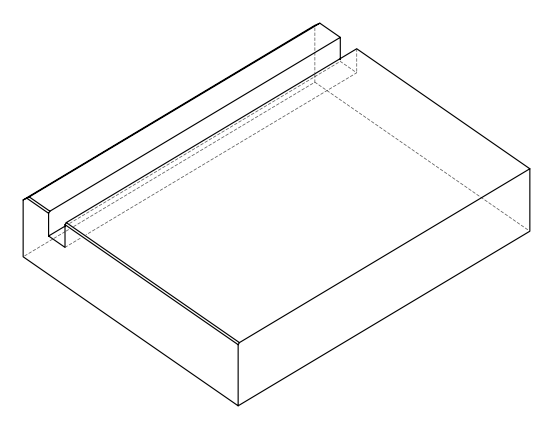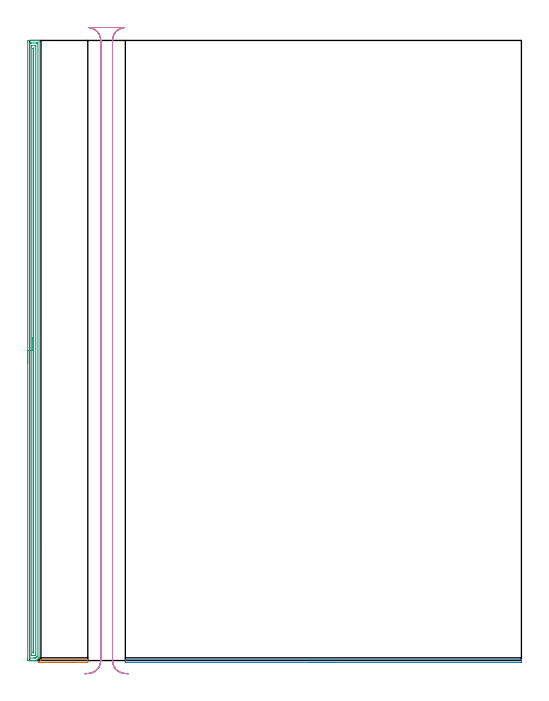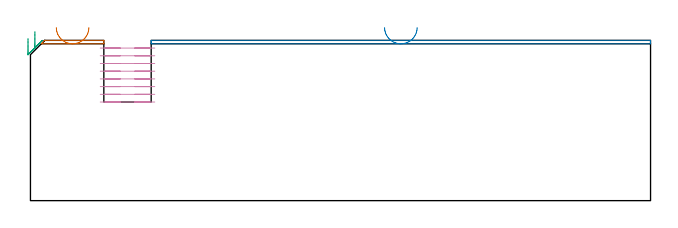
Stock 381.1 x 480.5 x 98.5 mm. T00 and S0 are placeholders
(PLAN: 4 operations, 1 tool changes, 35.6 min)
(1 AREA_MILL | FG_CHAMFER_SURFACE | UGT0205_001 | 0.45 min | 92 mm3)
(2 AREA_MILL_1 | FG_CHAMFER_SURFACE_1 | UGT0205_001 | 2.6 min | 679 mm3)
(3 AREA_MILL_2 | FG_CHAMFER_SURFACE_2 | UGT0205_001 | 15.53 min | 18596 mm3)
(4 MILL_RECTANGULAR_SLOT | SLOT_RECTANGULAR | UGT0201_094 | Follow Part, ap 5, ae 75% | 17 min | 529932 mm3)
(TOOL UGT0205_001 | Chamfer Mill 20 x 3 x 45 deg. | D20 FL50 Z2)
(TOOL UGT0201_094 | End mill 20 mm | D20 FL38 Z4)
(OP 1 AREA_MILL)
G17 G21 G94 G90
T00 M6
G54
G17 G0 G90 X35.9 Y-1.5 S1061 M3
G43 Z108.5 H0
Z106.4
G94 G1 X35.862 Z105.528 F250.
X35.748 Z104.664
X35.559 Z103.812
X35.297 Z102.98
X34.963 Z102.174
X34.56 Z101.4
X34.091 Z100.664
X33.56 Z99.972
X32.971 Z99.329
X32.328 Z98.74
X31.636 Z98.208
X30.9 Z97.74
X30.126 Z97.337
X29.32 Z97.003
X28.488 Z96.741
X27.636 Z96.552
X26.772 Z96.438
X25.9 Z96.4
X6.898
X6.747 Y-1.496 Z96.404
X6.711 Y-1.492 Z96.406
X6.857 Y-1.342 Z96.554
X7.247 Y-0.953 Z96.946
X8.678 Y0.478 Z98.377
X8.795 Y0.594 Z98.491
X9.023 Y0.6 Z98.5
X44.997
X45.09 Y0.597 Z98.489
X45.093 Y0.566 Z98.458
X45.1 Y0.321 Z98.22
Y-1.378 Z96.521
X45.09 Y-1.494 Z96.405
X45.069 Y-1.5 Z96.4
X25.9
X25.028 Z96.438
X24.163 Z96.552
X23.312 Z96.741
X22.48 Z97.003
X21.674 Z97.337
X20.9 Z97.74
X20.164 Z98.208
X19.472 Z98.74
X18.829 Z99.329
X18.24 Z99.972
X17.708 Z100.664
X17.24 Z101.4
X16.837 Z102.174
X16.503 Z102.98
X16.241 Z103.812
X16.052 Z104.664
X15.938 Z105.528
X15.9 Z106.4
G0 Z108.5
M5
M2
(OP 2 AREA_MILL_1)
G17 G21 G94 G90
T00 M6
G54
G17 G0 G90 X237.65 Y-1.5 S1061 M3
G43 Z108.5 H0
Z106.4
G94 G1 X237.612 Z105.528 F250.
X237.498 Z104.664
X237.309 Z103.812
X237.047 Z102.98
X236.713 Z102.174
X236.31 Z101.4
X235.842 Z100.664
X235.31 Z99.972
X234.721 Z99.329
X234.078 Z98.74
X233.386 Z98.209
X232.65 Z97.74
X231.876 Z97.337
X231.07 Z97.003
X230.238 Z96.741
X229.386 Z96.552
X228.522 Z96.438
X227.65 Z96.4
X74.678 Y-1.499 Z96.401
X74.376 Y-1.496 Z96.404
X74.202 Y-1.491 Z96.405
X74.2 Y-1.248 Z96.648
Y-0.896 Z96.999
Y-0.192 Z97.708
Y0.124 Z98.023
X74.207 Y0.54 Z98.432
X74.21 Y0.597 Z98.488
X74.376 Y0.6 Z98.5
X380.924
X381.09 Y0.597 Z98.488
X381.093 Y0.54 Z98.432
X381.1 Y0.123 Z98.023
Y-0.192 Z97.708
Y-0.896 Z96.999
Y-1.248 Z96.648
X381.098 Y-1.491 Z96.405
X380.924 Y-1.5 Z96.4
X227.65
X226.778 Z96.438
X225.914 Z96.552
X225.062 Z96.741
X224.23 Z97.003
X223.424 Z97.337
X222.65 Z97.74
X221.914 Z98.209
X221.222 Z98.74
X220.579 Z99.329
X219.99 Z99.972
X219.458 Z100.664
X218.99 Z101.4
X218.587 Z102.174
X218.253 Z102.98
X217.991 Z103.812
X217.802 Z104.664
X217.688 Z105.528
X217.65 Z106.4
G0 Z108.5
M5
M2
(OP 3 AREA_MILL_2)
G17 G21 G94 G90
T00 M6
G54
G17 G0 G90 X-1.5 Y230.25 S1061 M3
G43 Z108.5 H0
Z99.7
G94 G1 Y230.288 Z98.828 F250.
Y230.402 Z97.964
Y230.591 Z97.112
Y230.853 Z96.28
Y231.187 Z95.474
Y231.59 Z94.7
Y232.058 Z93.964
Y232.59 Z93.272
Y233.179 Z92.629
Y233.822 Z92.04
Y234.514 Z91.508
Y235.25 Z91.04
Y236.024 Z90.637
Y236.83 Z90.303
Y237.662 Z90.041
Y238.514 Z89.852
Y239.378 Z89.738
Y240.25 Z89.7
Y479.422
X-1.499 Y479.871 Z89.701
X-1.495 Y480.311 Z89.703
X-1.492 Y480.49 Z89.706
X-1.062 Y480.5 Z90.135
X4.221 Z95.415
X5.624 Z96.82
X5.982 Z97.177
X6.697 Z97.897
X6.944 Z98.144
X7.301 Y480.497 Z98.492
X7.3 Y480.318 Z98.5
Y2.417
X7.294 Y2.105 Z98.492
X6.994 Y1.792 Z98.19
X5.395 Y0.193 Z96.591
X5.23 Y0.033 Z96.426
X5.193 Y0.003 Z96.388
X5.005 Y0. Z96.203
X4.221 Z95.415
X2.983 Z94.179
X2.46 Z93.654
X1.958 Z93.153
X-0.801 Z90.396
X-1.062 Y0.002 Z90.135
X-1.285 Y0.005 Z89.912
X-1.492 Y0.01 Z89.705
X-1.495 Y0.189 Z89.703
X-1.499 Y0.629 Z89.701
X-1.5 Y1.073 Z89.7
Y240.25
X-0.086 Z91.114
X-0.085 Y477.985 Z91.115
X-0.084 Y478.083 Z91.116
X-0.079 Y478.472 Z91.121
X0.297 Y478.491 Z91.497
X0.699 Y478.497 Z91.899
X1.169 Y478.5 Z92.369
X1.579 Z92.779
X3.34 Z94.54
X5.571 Z96.771
X5.792 Y478.498 Z96.992
X5.826 Y478.496 Z97.026
X5.861 Y478.49 Z97.061
X5.879 Y478.485 Z97.079
X5.88 Y478.457 Z97.08
X5.885 Y478.181 Z97.085
Y3.311
X5.884 Y3.211 Z97.084
X5.881 Y3.163 Z97.081
X5.879 Y3.142 Z97.079
X5.863 Y3.123 Z97.063
X5.737 Y2.99 Z96.937
X5.577 Y2.828 Z96.777
X5.134 Y2.384 Z96.334
X5.101 Y2.351 Z96.301
X4.825 Y2.084 Z96.025
X4.746 Y2.01 Z95.946
X4.627 Y2.004 Z95.827
X4.221 Y2.001 Z95.421
X3.751 Y2. Z94.951
X2.87 Z94.07
X0.229 Z91.429
X0.008 Y2.002 Z91.208
X-0.026 Y2.004 Z91.174
X-0.061 Y2.01 Z91.139
X-0.079 Y2.015 Z91.121
X-0.08 Y2.043 Z91.12
X-0.085 Y2.319 Z91.115
X-0.086 Y240.25 Z91.114
X1.328 Z92.528
X1.329 Y475.655 Z92.529
X1.331 Y476.295 Z92.531
X1.333 Y476.422 Z92.533
X1.335 Y476.478 Z92.535
X1.385 Y476.492 Z92.585
X1.579 Y476.495 Z92.779
X2.258 Y476.5 Z93.458
X4.02 Y476.499 Z95.22
X4.221 Y476.496 Z95.421
X4.422 Y476.49 Z95.622
X4.465 Y476.484 Z95.665
X4.467 Y476.447 Z95.667
X4.47 Y476.38 Z95.67
X4.471 Y476.295 Z95.671
Y476.04
Y4.845
X4.466 Y4.205 Z95.666
X4.464 Y4.178 Z95.664
X4.445 Y4.153 Z95.645
X4.408 Y4.112 Z95.608
X4.359 Y4.065 Z95.559
X4.313 Y4.024 Z95.513
X4.221 Y4.01 Z95.421
X3.541 Y4.001 Z94.741
X1.78 Z92.98
X1.579 Y4.004 Z92.779
X1.378 Y4.01 Z92.578
X1.335 Y4.016 Z92.535
X1.333 Y4.053 Z92.533
X1.33 Y4.12 Z92.53
X1.329 Y4.205 Z92.529
X1.328 Y4.46 Z92.528
Y240.25
X2.743 Z93.943
Y473.9
X2.744 Y474.218 Z93.944
X2.747 Y474.379 Z93.947
X2.749 Y474.477 Z93.949
X2.792 Y474.49 Z93.992
X2.9 Y474.492 Z94.1
X3.008 Y474.49 Z94.208
X3.05 Y474.477 Z94.25
X3.053 Y474.379 Z94.253
X3.056 Y474.219 Z94.256
X3.057 Y473.9 Z94.257
Y473.613
Y6.568
X3.056 Y6.282 Z94.256
X3.053 Y6.121 Z94.253
X3.05 Y6.023 Z94.25
X3.008 Y6.01 Z94.208
X2.9 Y6.008 Z94.1
X2.792 Y6.01 Z93.992
X2.749 Y6.022 Z93.949
X2.747 Y6.121 Z93.947
X2.744 Y6.281 Z93.944
X2.743 Y6.6 Z93.943
Y6.887
Y240.25
Y241.122 Z93.981
Y241.986 Z94.095
Y242.838 Z94.283
Y243.67 Z94.546
Y244.476 Z94.88
Y245.25 Z95.282
Y245.986 Z95.751
Y246.678 Z96.282
Y247.321 Z96.872
Y247.91 Z97.515
Y248.442 Z98.207
Y248.91 Z98.943
Y249.313 Z99.716
Y249.647 Z100.522
Y249.909 Z101.354
Y250.098 Z102.206
Y250.212 Z103.071
Y250.25 Z103.943
G0 Z108.5
M5
M2
(OP 4 MILL_RECTANGULAR_SLOT)
G17 G21 G94 G90
T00 M6
G54
G17 G0 G90 X76.417 Y-10.202 S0 M3
G43 Z108.5 H0
Z93.762
G94 G1 X73.426 Y-9.97 F250.
G2 X64.2 Y0. R10. F500.
G1 Y480.5
G2 X73.426 Y490.47 R10.
G1 Y490.5
X45.874
Y490.47
G2 X55.1 Y480.5 R10.
G1 Y0.
G2 X45.874 Y-9.97 R10.
G1 X42.883 Y-10.202 F250.
G0 X76.417 Z89.025
G1 X73.426 Y-9.97
G2 X64.2 Y0. R10. F500.
G1 Y480.5
G2 X73.426 Y490.47 R10.
G1 Y490.5
X45.874
Y490.47
G2 X55.1 Y480.5 R10.
G1 Y0.
G2 X45.874 Y-9.97 R10.
G1 X42.883 Y-10.202 F250.
G0 X76.417 Z84.287
G1 X73.426 Y-9.97
G2 X64.2 Y0. R10. F500.
G1 Y480.5
G2 X73.426 Y490.47 R10.
G1 Y490.5
X45.874
Y490.47
G2 X55.1 Y480.5 R10.
G1 Y0.
G2 X45.874 Y-9.97 R10.
G1 X42.883 Y-10.202 F250.
G0 X76.417 Z79.55
G1 X73.426 Y-9.97
G2 X64.2 Y0. R10. F500.
G1 Y480.5
G2 X73.426 Y490.47 R10.
G1 Y490.5
X45.874
Y490.47
G2 X55.1 Y480.5 R10.
G1 Y0.
G2 X45.874 Y-9.97 R10.
G1 X42.883 Y-10.202 F250.
G0 X76.417 Z74.812
G1 X73.426 Y-9.97
G2 X64.2 Y0. R10. F500.
G1 Y480.5
G2 X73.426 Y490.47 R10.
G1 Y490.5
X45.874
Y490.47
G2 X55.1 Y480.5 R10.
G1 Y0.
G2 X45.874 Y-9.97 R10.
G1 X42.883 Y-10.202 F250.
G0 X76.417 Z70.075
G1 X73.426 Y-9.97
G2 X64.2 Y0. R10. F500.
G1 Y480.5
G2 X73.426 Y490.47 R10.
G1 Y490.5
X45.874
Y490.47
G2 X55.1 Y480.5 R10.
G1 Y0.
G2 X45.874 Y-9.97 R10.
G1 X42.883 Y-10.202 F250.
G0 X76.417 Z65.337
G1 X73.426 Y-9.97
G2 X64.2 Y0. R10. F500.
G1 Y480.5
G2 X73.426 Y490.47 R10.
G1 Y490.5
X45.874
Y490.47
G2 X55.1 Y480.5 R10.
G1 Y0.
G2 X45.874 Y-9.97 R10.
G1 X42.883 Y-10.202 F250.
G0 X76.417 Z60.6
G1 X73.426 Y-9.97
G2 X64.2 Y0. R10. F500.
G1 Y480.5
G2 X73.426 Y490.47 R10.
G1 Y490.5
X45.874
Y490.47
G2 X55.1 Y480.5 R10.
G1 Y0.
G2 X45.874 Y-9.97 R10.
G1 X42.883 Y-10.202 F250.
G0 Z108.5
M5
M2
